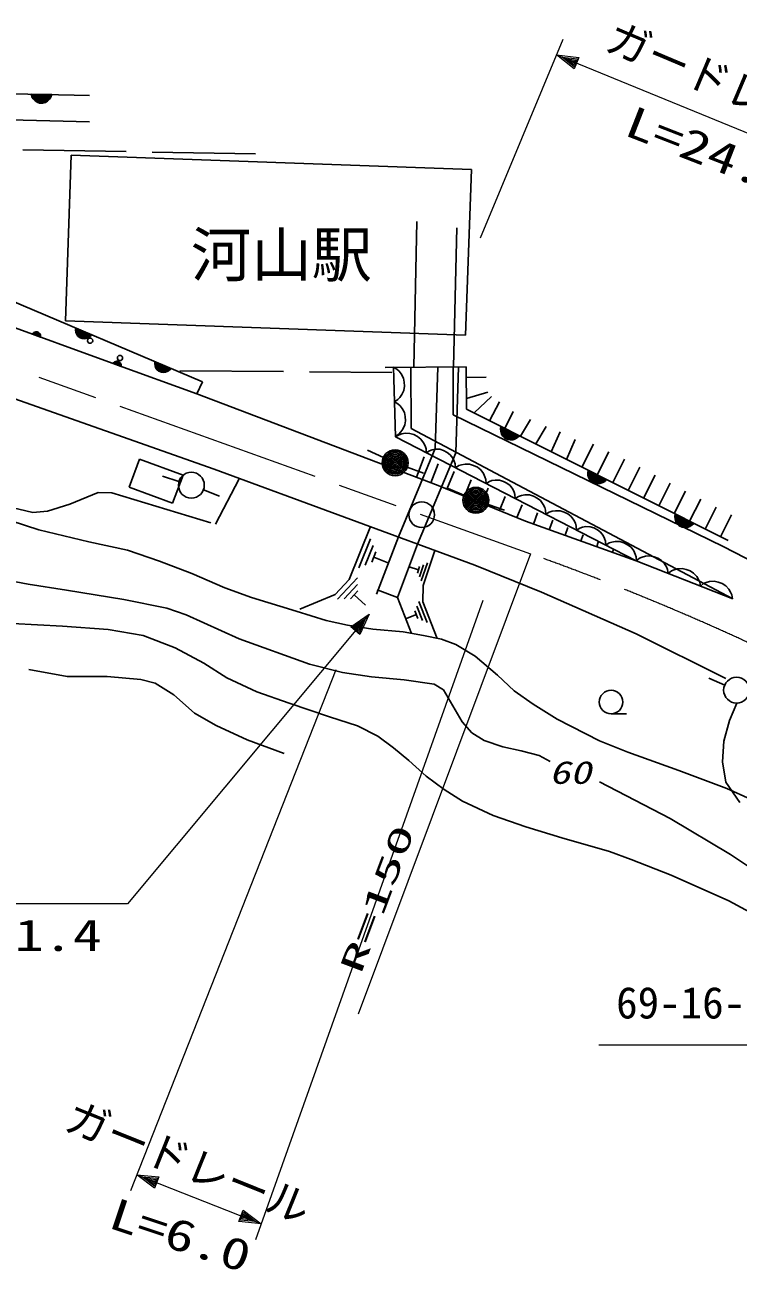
# Model space of a CAD drawing. Units: millimetres, scale not verified. Extents: x 40000 to 680000, y 20000 to 380000.
# Drawn here: x 240920 to 282256, y 263571 to 335832 of the extents above; entities that cross this region are included whole.
import ezdxf
from ezdxf.enums import TextEntityAlignment as Align

# ---------------------------------------------------------------- set-up
doc = ezdxf.new("R2010")
doc.units = ezdxf.units.MM
doc.header["$LTSCALE"] = 1000
doc.linetypes.add('CHAIN', pattern=[18.5, 12, -1.5, 3.5, -1.5])
doc.linetypes.add('DASHED', pattern=[7.5, 6, -1.5])
for name, color, linetype, lineweight in [('M-BGD', 7, 'Continuous', 25), ('M-BMK', 2, 'CHAIN', 13), ('M-BMK-SRVR', 3, 'Continuous', 25), ('M-STR-HTXT', 7, 'Continuous', 13)]:
    doc.layers.add(name, color=color, linetype=linetype, lineweight=lineweight)
doc.styles.add('ＭＳ ゴシック', font='')
doc.styles.get('ＭＳ ゴシック').set_extended_font_data('MS Gothic')

msp = doc.modelspace()

# ---------------------------------------------------------------- linework, layer by layer
at = {"layer": 'M-BGD'}
for p, q in [((222340, 332195), (244669, 331744)), ((241323, 331668), (241278, 331813)), ((241278, 331813), (242478, 331788)), ((241324, 331740), (242428, 331717)), ((242478, 331788), (242427, 331645)), ((192882, 331534), (244658, 330218)), ((241392, 331546), (241323, 331668)), ((242403, 331646), (241347, 331667)), ((241369, 331595), (242377, 331574)), ((241510, 331424), (241392, 331546)), ((242304, 331504), (241440, 331521)), ((241510, 331448), (242230, 331433)), ((241628, 331349), (241510, 331424)), ((241771, 331298), (241628, 331349)), ((242109, 331364), (241629, 331373)), ((241963, 331295), (241771, 331298)), ((242108, 331340), (241963, 331295)), ((242230, 331409), (242108, 331340)), ((242352, 331527), (242230, 331409)), ((242427, 331645), (242352, 331527)), ((243607, 328279), (243263, 318670)), ((243607, 328279), (266799, 327448)), ((266799, 327448), (266455, 317839)), ((263635, 324440), (263459, 315985)), ((265957, 324060), (265762, 315997)), ((232852, 322932), (251211, 315135)), ((237503, 319311), (246192, 316143)), ((228657, 318270), (251896, 310078)), ((241355, 317907), (241394, 317956)), ((241394, 317956), (241439, 317993)), ((241814, 317824), (241420, 317968)), ((241439, 317993), (241503, 318023)), ((241462, 317996), (241800, 317872)), ((241503, 318023), (241561, 318034)), ((241776, 317923), (241513, 318019)), ((241561, 318034), (241624, 318032)), ((241580, 318027), (241730, 317972)), ((241624, 318032), (241699, 318005)), ((241699, 318005), (241749, 317965)), ((241749, 317965), (241785, 317920)), ((243263, 318670), (266455, 317839)), ((243856, 318129), (243866, 318255)), ((243872, 318013), (243856, 318129)), ((243866, 318255), (244787, 317864)), ((243870, 318058), (244643, 317729)), ((243925, 317882), (243872, 318013)), ((244685, 317777), (243875, 318121)), ((243880, 318184), (244727, 317824)), ((244564, 317698), (243901, 317979)), ((241825, 317735), (241355, 317907)), ((241387, 317937), (241819, 317780)), ((241785, 317920), (241815, 317856)), ((241815, 317856), (241826, 317799)), ((241826, 317799), (241825, 317735)), ((243994, 317788), (243925, 317882)), ((243933, 317900), (244485, 317666)), ((244089, 317704), (243994, 317788)), ((244370, 317650), (244002, 317806)), ((244236, 317641), (244089, 317704)), ((244362, 317631), (244236, 317641)), ((244478, 317647), (244362, 317631)), ((244609, 317700), (244478, 317647)), ((244703, 317769), (244609, 317700)), ((244787, 317864), (244703, 317769)), ((246036, 316200), (246075, 316249)), ((246506, 316030), (246036, 316200)), ((246068, 316231), (246501, 316074)), ((246075, 316249), (246120, 316286)), ((246495, 316119), (246100, 316261)), ((246120, 316286), (246184, 316316)), ((246142, 316289), (246481, 316166)), ((246184, 316316), (246241, 316327)), ((246192, 316143), (250887, 314445)), ((246457, 316218), (246193, 316313)), ((246241, 316327), (246304, 316326)), ((246260, 316321), (246411, 316266)), ((246304, 316326), (246380, 316299)), ((246380, 316299), (246429, 316259)), ((246429, 316259), (246466, 316214)), ((246466, 316214), (246496, 316150)), ((246496, 316150), (246507, 316093)), ((246507, 316093), (246506, 316030)), ((248446, 316179), (248456, 316305)), ((248462, 316064), (248446, 316179)), ((248456, 316305), (249377, 315915)), ((248459, 316108), (249233, 315780)), ((248515, 315933), (248462, 316064)), ((249274, 315828), (248464, 316172)), ((248469, 316235), (249316, 315875)), ((249154, 315748), (248491, 316030)), ((248584, 315838), (248515, 315933)), ((248523, 315951), (249075, 315717)), ((248678, 315755), (248584, 315838)), ((248960, 315700), (248591, 315857)), ((249293, 315820), (249198, 315751)), ((249377, 315915), (249293, 315820)), ((261806, 315976), (266501, 316001)), ((262278, 315979), (262405, 311943)), ((262482, 315865), (262278, 315979)), ((262605, 315749), (262482, 315865)), ((263279, 315984), (263304, 312426)), ((265748, 315997), (265748, 313218)), ((266501, 316001), (266516, 313553)), ((248826, 315692), (248678, 315755)), ((248952, 315682), (248826, 315692)), ((249067, 315698), (248952, 315682)), ((249198, 315751), (249067, 315698)), ((251211, 315135), (250887, 314445)), ((262730, 315593), (262605, 315749)), ((262858, 315357), (262730, 315593)), ((262905, 315118), (262858, 315357)), ((262913, 314878), (262905, 315118)), ((266505, 315389), (267649, 315410)), ((250887, 314445), (264868, 309118)), ((262653, 314230), (262768, 314393)), ((262768, 314393), (262880, 314637)), ((262880, 314637), (262913, 314878)), ((266513, 314165), (267749, 314532)), ((262341, 313980), (262537, 314106)), ((262544, 313866), (262341, 313980)), ((262537, 314106), (262653, 314230)), ((262668, 313750), (262544, 313866)), ((262793, 313594), (262668, 313750)), ((266962, 313329), (267969, 314292)), ((267854, 312880), (268428, 313973)), ((262921, 313358), (262793, 313594)), ((262968, 313119), (262921, 313358)), ((262976, 312879), (262968, 313119)), ((265748, 313218), (281388, 305595)), ((266516, 313553), (281679, 305928)), ((268746, 312432), (269227, 313414)), ((269638, 311983), (270225, 312954)), ((262600, 312107), (262716, 312231)), ((262716, 312231), (262831, 312394)), ((262831, 312394), (262943, 312638)), ((262943, 312638), (262976, 312879)), ((263304, 312426), (281946, 302550)), ((268486, 312401), (268507, 312552)), ((268496, 312262), (268486, 312401)), ((268496, 312316), (269397, 311863)), ((268549, 312101), (268496, 312262)), ((268507, 312552), (269580, 312013)), ((269451, 311916), (268507, 312391)), ((268518, 312466), (269504, 311970)), ((269300, 311831), (268528, 312219)), ((270530, 311535), (271124, 312555)), ((271422, 311086), (271942, 312236)), ((262403, 311981), (262600, 312107)), ((262603, 312065), (262405, 311943)), ((262405, 311943), (276350, 304762)), ((262765, 312117), (262603, 312065)), ((262962, 312151), (262765, 312117)), ((263230, 312147), (262962, 312151)), ((263462, 312073), (263230, 312147)), ((263675, 311963), (263462, 312073)), ((263870, 311818), (263675, 311963)), ((264029, 311601), (263870, 311818)), ((264116, 311421), (264029, 311601)), ((268624, 311983), (268549, 312101)), ((268560, 312122), (269203, 311799)), ((268731, 311875), (268624, 311983)), ((269064, 311788), (268635, 312004)), ((268903, 311789), (268731, 311875)), ((269053, 311767), (268903, 311789)), ((269193, 311777), (269053, 311767)), ((269354, 311831), (269193, 311777)), ((269472, 311905), (269354, 311831)), ((269580, 312013), (269472, 311905)), ((272314, 310638), (272821, 311796)), ((273206, 310189), (273879, 311527)), ((261696, 310753), (260786, 311168)), ((263608, 309599), (264062, 310790)), ((264168, 311260), (264116, 311421)), ((264183, 311027), (264168, 311260)), ((264371, 311144), (264183, 311027)), ((264525, 311193), (264371, 311144)), ((264712, 311225), (264525, 311193)), ((264967, 311222), (264712, 311225)), ((265187, 311151), (264967, 311222)), ((265390, 311047), (265187, 311151)), ((265575, 310908), (265390, 311047)), ((265726, 310703), (265575, 310908)), ((274097, 309741), (274774, 311085)), ((246968, 309026), (247570, 310653)), ((247570, 310653), (250083, 309724)), ((251896, 310078), (266999, 304509)), ((263082, 310183), (264021, 309838)), ((264448, 309279), (264872, 310390)), ((265809, 310532), (265726, 310703)), ((265858, 310378), (265809, 310532)), ((265872, 310157), (265858, 310378)), ((266070, 310280), (265872, 310157)), ((266232, 310332), (266070, 310280)), ((266429, 310365), (266232, 310332)), ((266698, 310362), (266429, 310365)), ((266929, 310288), (266698, 310362)), ((267143, 310178), (266929, 310288)), ((267338, 310032), (267143, 310178)), ((267496, 309816), (267338, 310032)), ((273540, 309860), (273561, 310010)), ((273561, 310010), (274634, 309471)), ((274989, 309292), (275669, 310643)), ((275881, 308844), (276557, 310187)), ((249850, 309363), (248894, 309659)), ((250083, 309724), (249482, 308097)), ((265375, 308912), (265793, 309936)), ((266390, 308499), (266778, 309451)), ((267584, 309636), (267496, 309816)), ((267635, 309474), (267584, 309636)), ((267650, 309241), (267635, 309474)), ((267839, 309358), (267650, 309241)), ((267992, 309407), (267839, 309358)), ((268180, 309439), (267992, 309407)), ((268435, 309436), (268180, 309439)), ((268655, 309365), (268435, 309436)), ((268857, 309261), (268655, 309365)), ((273550, 309720), (273540, 309860)), ((273550, 309774), (274451, 309321)), ((273603, 309559), (273550, 309720)), ((274505, 309375), (273561, 309849)), ((273572, 309924), (274558, 309428)), ((274354, 309289), (273582, 309677)), ((273678, 309441), (273603, 309559)), ((273614, 309581), (274257, 309257)), ((273785, 309333), (273678, 309441)), ((274118, 309247), (273689, 309462)), ((273957, 309247), (273785, 309333)), ((274408, 309289), (274247, 309236)), ((274526, 309364), (274408, 309289)), ((274634, 309471), (274526, 309364)), ((276773, 308395), (277442, 309725)), ((249482, 308097), (246968, 309026)), ((251266, 308871), (252198, 308509)), ((264868, 309118), (269943, 307053)), ((266366, 308557), (265445, 308946)), ((267405, 308086), (267763, 308965)), ((269043, 309123), (268857, 309261)), ((269193, 308917), (269043, 309123)), ((269276, 308746), (269193, 308917)), ((269325, 308593), (269276, 308746)), ((269340, 308372), (269325, 308593)), ((269897, 308580), (269700, 308546)), ((270165, 308576), (269897, 308580)), ((270397, 308502), (270165, 308576)), ((274107, 309225), (273957, 309247)), ((274247, 309236), (274107, 309225)), ((277665, 307947), (278327, 309263)), ((278557, 307498), (279212, 308801)), ((267765, 308019), (268710, 307691)), ((268420, 307673), (268749, 308480)), ((269538, 308494), (269340, 308372)), ((269435, 307260), (269734, 307994)), ((269700, 308546), (269538, 308494)), ((270610, 308392), (270397, 308502)), ((270805, 308247), (270610, 308392)), ((270964, 308030), (270805, 308247)), ((271051, 307850), (270964, 308030)), ((271103, 307689), (271051, 307850)), ((279449, 307050), (280097, 308339)), ((280341, 306601), (280982, 307876)), ((238494, 307603), (241720, 306557)), ((270400, 306889), (270636, 307549)), ((271118, 307456), (271103, 307689)), ((271316, 307579), (271118, 307456)), ((271478, 307631), (271316, 307579)), ((271316, 306562), (271515, 307120)), ((271675, 307664), (271478, 307631)), ((271943, 307661), (271675, 307664)), ((272175, 307586), (271943, 307661)), ((272388, 307477), (272175, 307586)), ((272583, 307331), (272388, 307477)), ((272742, 307115), (272583, 307331)), ((272829, 306935), (272742, 307115)), ((278594, 307318), (278615, 307469)), ((278604, 307179), (278594, 307318)), ((278604, 307232), (279505, 306780)), ((278657, 307018), (278604, 307179)), ((278615, 307469), (279688, 306929)), ((279559, 306833), (278615, 307308)), ((278626, 307383), (279612, 306887)), ((279408, 306748), (278636, 307136)), ((281233, 306153), (281867, 307414)), ((241720, 306557), (244623, 305863)), ((260950, 306739), (259712, 303673)), ((269943, 307053), (276350, 304762)), ((272231, 306235), (272394, 306692)), ((272881, 306773), (272829, 306935)), ((272896, 306540), (272881, 306773)), ((273084, 306657), (272896, 306540)), ((273238, 306706), (273084, 306657)), ((273425, 306738), (273238, 306706)), ((273680, 306735), (273425, 306738)), ((273900, 306664), (273680, 306735)), ((274103, 306560), (273900, 306664)), ((274288, 306422), (274103, 306560)), ((274439, 306216), (274288, 306422)), ((278732, 306899), (278657, 307018)), ((278668, 307039), (279311, 306716)), ((278839, 306792), (278732, 306899)), ((279172, 306705), (278743, 306921)), ((279011, 306706), (278839, 306792)), ((279161, 306684), (279011, 306706)), ((279301, 306694), (279161, 306684)), ((279462, 306748), (279301, 306694)), ((279580, 306822), (279462, 306748)), ((279688, 306929), (279580, 306822)), ((244623, 305863), (246856, 305366)), ((260271, 304354), (260945, 306023)), ((261290, 302823), (262569, 306143)), ((262520, 302631), (263683, 305732)), ((273146, 305907), (273274, 306263)), ((274062, 305580), (274153, 305834)), ((274522, 306045), (274439, 306216)), ((274571, 305891), (274522, 306045)), ((274585, 305670), (274571, 305891)), ((274784, 305793), (274585, 305670)), ((274945, 305845), (274784, 305793)), ((275142, 305878), (274945, 305845)), ((275411, 305875), (275142, 305878)), ((275642, 305801), (275411, 305875)), ((275856, 305691), (275642, 305801)), ((276051, 305546), (275856, 305691)), ((246856, 305366), (248717, 304746)), ((261104, 305649), (260645, 304514)), ((261020, 304673), (261263, 305274)), ((261142, 304973), (262010, 304623)), ((264679, 305364), (263996, 303333)), ((274977, 305253), (275032, 305405)), ((275893, 304925), (275911, 304976)), ((276209, 305329), (276051, 305546)), ((276297, 305149), (276209, 305329)), ((276348, 304987), (276297, 305149)), ((276364, 304755), (276348, 304987)), ((276691, 304971), (276535, 304903)), ((276884, 305024), (276691, 304971)), ((277151, 305047), (276884, 305024)), ((277389, 304996), (277151, 305047)), ((277613, 304908), (277389, 304996)), ((281388, 305595), (287878, 302233)), ((248717, 304746), (250603, 304026)), ((263736, 304231), (263194, 304413)), ((263799, 304419), (263672, 304043)), ((263783, 303820), (264022, 304529)), ((264245, 304640), (263894, 303597)), ((266999, 304509), (270870, 302945)), ((276535, 304903), (276350, 304762)), ((276350, 304762), (281946, 302550)), ((277821, 304782), (277613, 304908)), ((278000, 304583), (277821, 304782)), ((278105, 304412), (278000, 304583)), ((278172, 304256), (278105, 304412)), ((278210, 304026), (278172, 304256)), ((278551, 304236), (278395, 304168)), ((278744, 304288), (278551, 304236)), ((279011, 304312), (278744, 304288)), ((279249, 304261), (279011, 304312)), ((279473, 304173), (279249, 304261)), ((239358, 303735), (241105, 303402)), ((250603, 304026), (252499, 303200)), ((259712, 303673), (258911, 302812)), ((259031, 302533), (260189, 303777)), ((278395, 304168), (278210, 304026)), ((279681, 304047), (279473, 304173)), ((279860, 303847), (279681, 304047)), ((279965, 303677), (279860, 303847)), ((280032, 303521), (279965, 303677)), ((280070, 303291), (280032, 303521)), ((280411, 303500), (280256, 303433)), ((280604, 303553), (280411, 303500)), ((280872, 303577), (280604, 303553)), ((281109, 303526), (280872, 303577)), ((281333, 303437), (281109, 303526)), ((241105, 303402), (243322, 303059)), ((243322, 303059), (246646, 302513)), ((252499, 303200), (254048, 302624)), ((258911, 302812), (256849, 301951)), ((260203, 303393), (259416, 302547)), ((259800, 302560), (260217, 303009)), ((260009, 302785), (260656, 302182)), ((262520, 302631), (261333, 303072)), ((263996, 303333), (263976, 302372)), ((270870, 302945), (276344, 300521)), ((280256, 303433), (280070, 303291)), ((281541, 303312), (281333, 303437)), ((281720, 303112), (281541, 303312)), ((281825, 302942), (281720, 303112)), ((281892, 302786), (281825, 302942)), ((281930, 302556), (281892, 302786)), ((246646, 302513), (249152, 302017)), ((254048, 302624), (256648, 301830)), ((262520, 302631), (263324, 300540)), ((263968, 301301), (263642, 302123)), ((263759, 302393), (264238, 301184)), ((263976, 302372), (264816, 300250)), ((249152, 302017), (250269, 301620)), ((250269, 301620), (253346, 300230)), ((256648, 301830), (258375, 301294)), ((263612, 301635), (262983, 301386)), ((263525, 301853), (263698, 301418)), ((240198, 301120), (243096, 300962)), ((243096, 300962), (245736, 300783)), ((245736, 300783), (247781, 300426)), ((258375, 301294), (259625, 301016)), ((259625, 301016), (261094, 300798)), ((261094, 300798), (262841, 300639)), ((262841, 300639), (264032, 300421)), ((247781, 300426), (249628, 299713)), ((253346, 300230), (257412, 298772)), ((264032, 300421), (265063, 300205)), ((265063, 300205), (265904, 299904)), ((265904, 299904), (267016, 299237)), ((276344, 300521), (281544, 297940)), ((249628, 299713), (251296, 298820)), ((267016, 299237), (268318, 298125)), ((241139, 298449), (243372, 298052)), ((251296, 298820), (252626, 297967)), ((257412, 298772), (259323, 298276)), ((243372, 298052), (245680, 298052)), ((245680, 298052), (247640, 297879)), ((247640, 297879), (248459, 297655)), ((252626, 297967), (254353, 297153)), ((259323, 298276), (261010, 298027)), ((261010, 298027), (262896, 297854)), ((262896, 297854), (264633, 297606)), ((268318, 298125), (269287, 297220)), ((281482, 297553), (280563, 297948)), ((248459, 297655), (249551, 296985)), ((254353, 297153), (256238, 296498)), ((264633, 297606), (265179, 297283)), ((265179, 297283), (265849, 296117)), ((269287, 297220), (270382, 296442)), ((249551, 296985), (250742, 295918)), ((256238, 296498), (258579, 295706)), ((270382, 296442), (271764, 295568)), ((250742, 295918), (252007, 295199)), ((258579, 295706), (260192, 295185)), ((265849, 296117), (266263, 295424)), ((271764, 295568), (274224, 294309)), ((274894, 295885), (275794, 295885)), ((252007, 295199), (253793, 294380)), ((260192, 295185), (261383, 294589)), ((266263, 295424), (266822, 294789)), ((253793, 294380), (255952, 293586)), ((261383, 294589), (262289, 293903)), ((266822, 294789), (267533, 294332)), ((267533, 294332), (268613, 293976)), ((274224, 294309), (275871, 293654)), ((262289, 293903), (263178, 293179)), ((268613, 293976), (269693, 293747)), ((269693, 293747), (270735, 293468)), ((270735, 293468), (271370, 293125)), ((275871, 293654), (278829, 292602)), ((263178, 293179), (264182, 292264)), ((264182, 292264), (265211, 291489)), ((274223, 291949), (278317, 289809)), ((278829, 292602), (281606, 291556)), ((265211, 291489), (266290, 290816)), ((281606, 291556), (282970, 290936)), ((266290, 290816), (268066, 289995)), ((268066, 289995), (269946, 289322)), ((278317, 289809), (281822, 287731)), ((269946, 289322), (272042, 288700)), ((272042, 288700), (274802, 287906)), ((274802, 287906), (276052, 287430)), ((281822, 287731), (285699, 285126)), ((276052, 287430), (278375, 286537)), ((278375, 286537), (281722, 285050)), ((281722, 285050), (285612, 282926))]:
    msp.add_line(p, q, dxfattribs=at)
at = {"layer": 'M-BGD', "linetype": 'DASHED'}
for p, q in [((254293, 328363), (221144, 328910)), ((264704, 311265), (264845, 315992)), ((266045, 315998), (265898, 311028)), ((249906, 315773), (262196, 315679)), ((264704, 311265), (262569, 306143)), ((265898, 311028), (263683, 305732)), ((251962, 306890), (253338, 309517)), ((243531, 308041), (245157, 308716)), ((245157, 308716), (245957, 308691)), ((245957, 308691), (251962, 306890)), ((239833, 307917), (241379, 307566)), ((242230, 307641), (243531, 308041)), ((241379, 307566), (242230, 307641)), ((282179, 296494), (281754, 295493)), ((281754, 295493), (281428, 294293)), ((281428, 294293), (281353, 293092)), ((281353, 293092), (281554, 291916)), ((281554, 291916), (282354, 290740))]:
    msp.add_line(p, q, dxfattribs=at)
at = {"layer": 'M-BGD'}
for centre, radius in [((244698, 317523), 150), ((246428, 316519), 150), ((262378, 310442), 750), ((262378, 310442), 660), ((262378, 310442), 570), ((262378, 310442), 480), ((262378, 310442), 390), ((262378, 310442), 300), ((262378, 310442), 210), ((262378, 310442), 120), ((262378, 310442), 30), ((250566, 309142), 750), ((267057, 308265), 750), ((267057, 308265), 660), ((267057, 308265), 570), ((267057, 308265), 480), ((267057, 308265), 390), ((267057, 308265), 300), ((267057, 308265), 210), ((267057, 308265), 120), ((267057, 308265), 30), ((282171, 297257), 750), ((274894, 296569), 684)]:
    msp.add_circle(centre, radius, dxfattribs=at)
at = {"layer": 'M-BMK'}
msp.add_line((229022, 319985), (270230, 305160), dxfattribs=at)
msp.add_arc((219937, 163833), 150008, 56.54026, 70.41132, dxfattribs=at)
at = {"layer": 'M-BMK-SRVR'}
msp.add_circle((263918, 307431), 745, dxfattribs=at)
at = {"layer": 'M-STR-HTXT'}
for p, q in [((267321, 323478), (272122, 335015)), ((271738, 334092), (273028, 333942)), ((272762, 333294), (271738, 334092)), ((271738, 334092), (291887, 325847)), ((272062, 333959), (272943, 333869)), ((272754, 333406), (272062, 333959)), ((272247, 333883), (272859, 333795)), ((272746, 333517), (272247, 333883)), ((272943, 333869), (272754, 333406)), ((273028, 333942), (272762, 333294)), ((272525, 333770), (272775, 333721)), ((272737, 333629), (272525, 333770)), ((272775, 333721), (272737, 333629)), ((272859, 333795), (272746, 333517)), ((270230, 305160), (260244, 278478)), ((267459, 302450), (254276, 265376)), ((260870, 301668), (246869, 284871)), ((259801, 300932), (260870, 301668)), ((259910, 300907), (260646, 301400)), ((260646, 301400), (260294, 300586)), ((260870, 301668), (260338, 300484)), ((260338, 300484), (259801, 300932)), ((260294, 300586), (259910, 300907)), ((260018, 300881), (260518, 301246)), ((260249, 300689), (260018, 300881)), ((260127, 300855), (260326, 301015)), ((260204, 300791), (260127, 300855)), ((260326, 301015), (260204, 300791)), ((260518, 301246), (260249, 300689)), ((258942, 298440), (247031, 268229)), ((246869, 284871), (215994, 284871)), ((247398, 269159), (248689, 269027)), ((248433, 268376), (247398, 269159)), ((247398, 269159), (254611, 266318)), ((247724, 269031), (248606, 268952)), ((248423, 268487), (247724, 269031)), ((247910, 268958), (248523, 268878)), ((248413, 268598), (247910, 268958)), ((248189, 268848), (248440, 268803)), ((248403, 268710), (248189, 268848)), ((248523, 268878), (248413, 268598)), ((248606, 268952), (248423, 268487)), ((248689, 269027), (248433, 268376)), ((248440, 268803), (248403, 268710)), ((253319, 266451), (253576, 267102)), ((253403, 266525), (253586, 266991)), ((253486, 266600), (253596, 266879)), ((253569, 266675), (253606, 266768)), ((253820, 266630), (253569, 266675)), ((253576, 267102), (254611, 266318)), ((253586, 266991), (254285, 266446)), ((253596, 266879), (254099, 266520)), ((253606, 266768), (253820, 266630)), ((254611, 266318), (253319, 266451)), ((254285, 266446), (253403, 266525)), ((254099, 266520), (253486, 266600))]:
    msp.add_line(p, q, dxfattribs=at)
msp.add_lwpolyline([(295176, 290339), (287283, 276668), (274188, 276668)], dxfattribs=at)

# ---------------------------------------------------------------- texts
at = {"layer": 'M-BGD', "style": 'ＭＳ ゴシック'}
msp.add_text('河山駅', height=2566, dxfattribs=at).set_placement((250541, 320463), align=Align.BOTTOM_LEFT)
at = {"layer": 'M-BGD', "style": 'ＭＳ ゴシック', "oblique": 15, "width": 1.35}
msp.add_text('60', height=1320, dxfattribs=at).set_placement((271310, 291428), align=Align.BOTTOM_LEFT)
at = {"layer": 'M-STR-HTXT', "style": 'ＭＳ ゴシック'}
for rotation, p in [(337.1, (274224, 333924)), (338.1, (242890, 271310))]:
    msp.add_text('ガードレール', height=1833, rotation=rotation, dxfattribs=at).set_placement(p, align=Align.BOTTOM_LEFT)
for s, height, rotation, width, p in [('L=24.0', 1833, 338.7, 1.35, (275363, 328965)), ('R=150', 1320, 69.4, 2, (260753, 280587)), ('L=6.0', 1833, 341.6, 1.35, (245481, 265593))]:
    msp.add_text(s, height=height, rotation=rotation, dxfattribs=dict(at, width=width)).set_placement(p, align=Align.BOTTOM_LEFT)
at = {"layer": 'M-STR-HTXT', "style": 'ＭＳ ゴシック', "width": 1.35}
msp.add_text('L=9.1 W=1.2 H=1.4', height=1833, dxfattribs=at).set_placement((216760, 281588), align=Align.BOTTOM_LEFT)
at = {"layer": 'M-STR-HTXT', "style": 'ＭＳ ゴシック'}
msp.add_text('69-16-0-1', height=1833, dxfattribs=at).set_placement((275188, 277668), align=Align.BOTTOM_LEFT)

doc.saveas('drawing.dxf')
